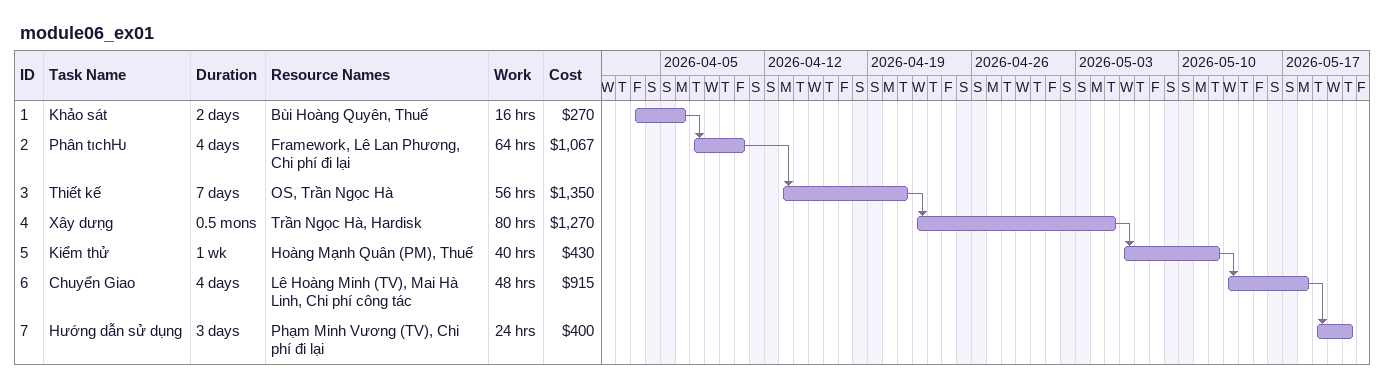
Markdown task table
module06_ex01

| ID | Task | Duration | Start | Finish | Predecessors | Resources | Work (h) | Cost ($) |
|---|---|---|---|---|---|---|---|---|
| 1 | Khảo sát | 2d | 2026-04-03 | 2026-04-06 |  | Bùi Hoàng Quyên, Thuế | 16 | 270 |
| 2 | Phân tıchǶ | 4d | 2026-04-07 | 2026-04-10 | 1 | Framework, Lê Lan Phương, Chi phí đi lại | 64 | 1067 |
| 3 | Thiết kế | 7d | 2026-04-13 | 2026-04-21 | 2 | OS, Trần Ngọc Hà | 56 | 1350 |
| 4 | Xây dưṇg | 0.5mo | 2026-04-22 | 2026-05-05 | 3 | Trần Ngọc Hà, Hardisk | 80 | 1270 |
| 5 | Kiểm thử | 1w | 2026-05-06 | 2026-05-12 | 4 | Hoàng Mạnh Quân (PM), Thuế | 40 | 430 |
| 6 | Chuyển Giao | 4d | 2026-05-13 | 2026-05-18 | 5 | Lê Hoàng Minh (TV), Mai Hà Linh, Chi phí công tác | 48 | 915 |
| 7 | Hướng dẫn sử dụng | 3d | 2026-05-19 | 2026-05-21 | 6 | Phạm Minh Vương (TV), Chi phí đi lại | 24 | 400 |
